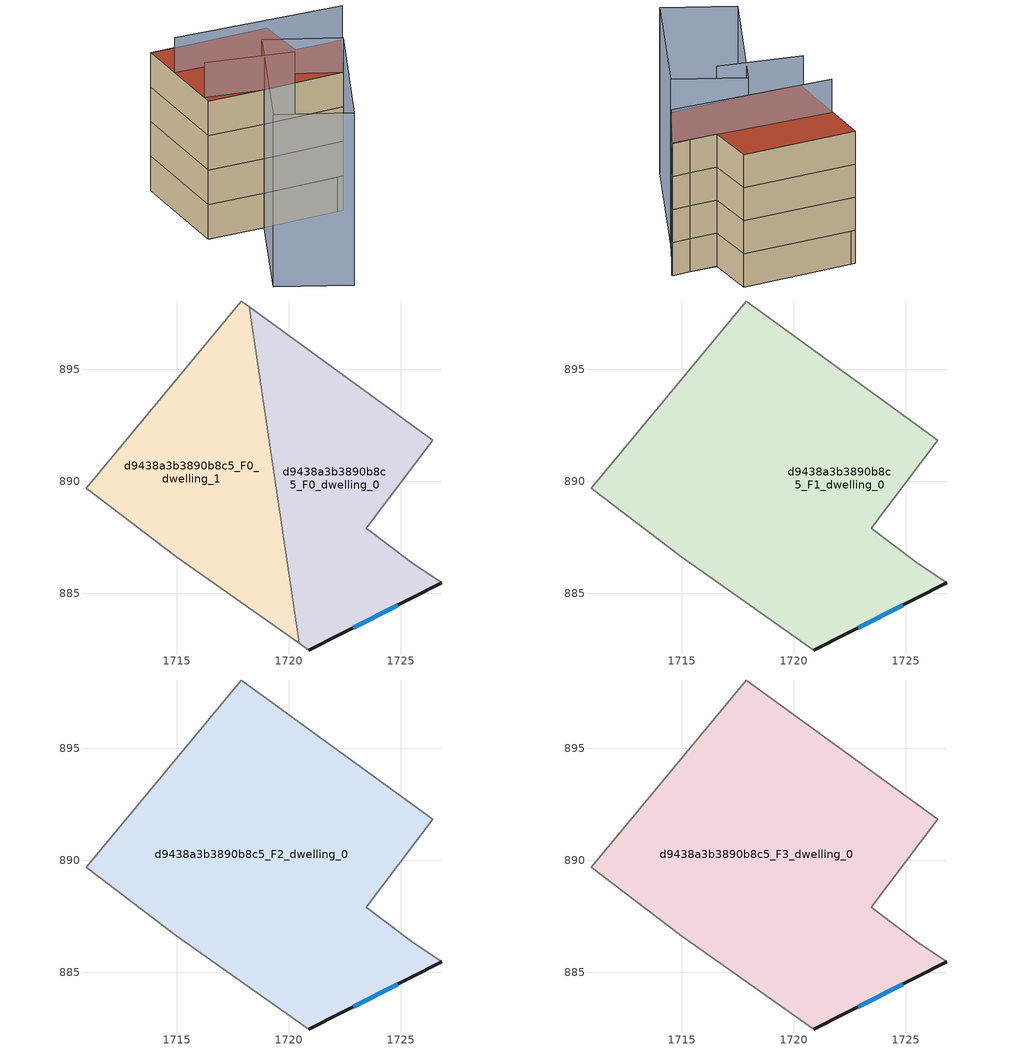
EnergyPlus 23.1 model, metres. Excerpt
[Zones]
d9438a3b3890b8c5_F0_dwelling_0
 floor ground (EU_floor_Construction): 1726.42,891.83 1723.45,887.91 1725.46,886.38 1726.84,885.47 1720.89,882.46 1720.47,882.75 1718.22,897.8 z0
 wall outside (EU_wall_Construction): 1720.89,882.46 1726.84,885.47 z0:3
 wall adiabatic (EU_wall_Construction): 1720.47,882.75 1720.89,882.46 / 1726.84,885.47 1725.46,886.38 1723.45,887.91 1726.42,891.83 1718.22,897.8 z0:3
 wall to d9438a3b3890b8c5_F0_dwelling_1 (EU_wall_Construction): 1718.22,897.8 1720.47,882.75 z0:3
 window (EU_Window_Construction): 1722.87,883.46 1724.86,884.46 z1:2
d9438a3b3890b8c5_F0_dwelling_1
 floor ground (EU_floor_Construction): 1718.22,897.8 1720.47,882.75 1714.97,886.62 1710.94,889.69 1717.87,898.06 z0
 wall adiabatic (EU_wall_Construction): 1718.22,897.8 1717.87,898.06 1710.94,889.69 1714.97,886.62 1720.47,882.75 z0:3
d9438a3b3890b8c5_F1_dwelling_0
 floor to d9438a3b3890b8c5_F0_dwelling_0 (EU_floor_Construction): 1726.42,891.83 1723.45,887.91 1725.46,886.38 1726.84,885.47 1720.89,882.46 1720.47,882.75 1718.22,897.8 z3
 floor to d9438a3b3890b8c5_F0_dwelling_1 (EU_floor_Construction): 1718.22,897.8 1720.47,882.75 1714.97,886.62 1710.94,889.69 1717.87,898.06 z3
 wall outside (EU_wall_Construction): 1720.89,882.46 1726.84,885.47 z3:6
 wall adiabatic (EU_wall_Construction): 1726.84,885.47 1725.46,886.38 1723.45,887.91 1726.42,891.83 1717.87,898.06 1710.94,889.69 1714.97,886.62 1720.89,882.46 z3:6
 window (EU_Window_Construction): 1722.87,883.46 1724.86,884.46 z4:5
d9438a3b3890b8c5_F2_dwelling_0
 floor to d9438a3b3890b8c5_F1_dwelling_0 (EU_floor_Construction): 1726.42,891.83 1723.45,887.91 1725.46,886.38 1726.84,885.47 1720.89,882.46 1714.97,886.62 1710.94,889.69 1717.87,898.06 z6
 wall outside (EU_wall_Construction): 1720.89,882.46 1726.84,885.47 z6:9
 wall adiabatic (EU_wall_Construction): 1726.84,885.47 1725.46,886.38 1723.45,887.91 1726.42,891.83 1717.87,898.06 1710.94,889.69 1714.97,886.62 1720.89,882.46 z6:9
 window (EU_Window_Construction): 1722.87,883.46 1724.86,884.46 z7:8
d9438a3b3890b8c5_F3_dwelling_0
 floor to d9438a3b3890b8c5_F2_dwelling_0 (EU_floor_Construction): 1726.42,891.83 1723.45,887.91 1725.46,886.38 1726.84,885.47 1720.89,882.46 1714.97,886.62 1710.94,889.69 1717.87,898.06 z9
 wall outside (EU_wall_Construction): 1720.89,882.46 1726.84,885.47 z9:12
 wall adiabatic (EU_wall_Construction): 1726.84,885.47 1725.46,886.38 1723.45,887.91 1726.42,891.83 1717.87,898.06 1710.94,889.69 1714.97,886.62 1720.89,882.46 z9:12
 window (EU_Window_Construction): 1722.87,883.46 1724.86,884.46 z10:11
 roof outside (EU_roof_Construction): 1726.84,885.47 1725.46,886.38 1723.45,887.91 1726.42,891.83 1717.87,898.06 1710.94,889.69 1714.97,886.62 1720.89,882.46 z12
shading: 1711.57,890.28 1716.72,884.75 / 1726.7,885.29 1715.11,894.62 / 1720.89,882.46 1707.54,875.14 / 1707.54,875.14 1704.42,880.83 / 1704.42,880.83 1717.76,888.16 / 1717.76,888.16 1720.89,882.46 z0:15
[Building]
EU S2 Campaign: North Axis=0; Terrain=City; Solar Distribution=FullExterior
[Site:Location]
Bologna: Latitude=44.5; Longitude=11.25; Time Zone=1; Elevation=37
[SizingPeriod:WeatherFileDays]
AnnualSizingPeriod: Begin Month=1; Begin Day of Month=1; End Month=12; End Day of Month=31; Day of Week for Start Day=Monday; Use Weather File Daylight Saving Period=No; Use Weather File Rain and Snow Indicators=No
[MATERIAL]
EU_InternalMass_Material: Roughness=MediumRough; Thickness=0.1; Conductivity=1; Density=1800; Specific Heat=900; Thermal Absorptance=0.9; Solar Absorptance=0.7; Visible Absorptance=0.7
[MATERIAL:NOMASS] Roughness=MediumRough; Thermal Absorptance=0.9; Solar Absorptance=0.7; Visible Absorptance=0.7
Name | Thermal Resistance
EU_wall_NoMass | 0.937881
EU_roof_NoMass | 0.548572
EU_floor_NoMass | 0.71348
[WINDOWMATERIAL:SIMPLEGLAZINGSYSTEM]
EU_Window_SimpleGlazing: UFactor=4.25633; Solar Heat Gain Coefficient=0.85; Visible Transmittance=0.85
[CONSTRUCTION]
EU_wall_Construction: EU_wall_NoMass
EU_roof_Construction: EU_roof_NoMass
EU_floor_Construction: EU_floor_NoMass
EU_InternalMass_Construction: EU_InternalMass_Material
EU_Window_Construction: EU_Window_SimpleGlazing
[ZONE] Type=1; Multiplier=1; Ceiling Height=autocalculate; Floor Area=autocalculate; Part of Total Floor Area=Yes
Name | Volume
d9438a3b3890b8c5_F0_dwelling_0 | 200.73
d9438a3b3890b8c5_F1_dwelling_0 | 401.461
d9438a3b3890b8c5_F2_dwelling_0; d9438a3b3890b8c5_F3_dwelling_0 | 401.463
d9438a3b3890b8c5_F0_dwelling_1 | 200.732
[INTERNALMASS] Construction=EU_InternalMass_Construction
Name | Zone or ZoneList | Surface Area
d9438a3b3890b8c5_F0_dwelling_0_EU_InternalMass | d9438a3b3890b8c5_F0_dwelling_0 | 66.9103
d9438a3b3890b8c5_F0_dwelling_1_EU_InternalMass | d9438a3b3890b8c5_F0_dwelling_1 | 66.9107
d9438a3b3890b8c5_F1_dwelling_0_EU_InternalMass | d9438a3b3890b8c5_F1_dwelling_0 | 133.821
d9438a3b3890b8c5_F2_dwelling_0_EU_InternalMass | d9438a3b3890b8c5_F2_dwelling_0 | 133.821
d9438a3b3890b8c5_F3_dwelling_0_EU_InternalMass | d9438a3b3890b8c5_F3_dwelling_0 | 133.821
[OTHEREQUIPMENT] Fuel Type=Electricity; Design Level Calculation Method=Watts/Area; Power per Zone Floor Area=1; Fraction Latent=0; Fraction Radiant=0; Fraction Lost=0; Carbon Dioxide Generation Rate=0; EndUse Subcategory=EU_Step8_InternalGains
Name | Zone or ZoneList or Space or SpaceList | Schedule
EU_Step8_InternalGain_d9438a3b3890b8c5_F0_dwelling_0_f000 | d9438a3b3890b8c5_F0_dwelling_0 | EU_Step8_GainSchedule_d9438a3b3890b8c5_F0_dwelling_0_f000
EU_Step8_InternalGain_d9438a3b3890b8c5_F0_dwelling_1_f000 | d9438a3b3890b8c5_F0_dwelling_1 | EU_Step8_GainSchedule_d9438a3b3890b8c5_F0_dwelling_1_f000
EU_Step8_InternalGain_d9438a3b3890b8c5_F1_dwelling_0_f000 | d9438a3b3890b8c5_F1_dwelling_0 | EU_Step8_GainSchedule_d9438a3b3890b8c5_F1_dwelling_0_f000
EU_Step8_InternalGain_d9438a3b3890b8c5_F2_dwelling_0_f000 | d9438a3b3890b8c5_F2_dwelling_0 | EU_Step8_GainSchedule_d9438a3b3890b8c5_F2_dwelling_0_f000
EU_Step8_InternalGain_d9438a3b3890b8c5_F3_dwelling_0_f000 | d9438a3b3890b8c5_F3_dwelling_0 | EU_Step8_GainSchedule_d9438a3b3890b8c5_F3_dwelling_0_f000
[ZONEVENTILATION:DESIGNFLOWRATE] Schedule=EU_AlwaysOn; Design Flow Rate Calculation Method=AirChanges/Hour; Air Changes per Hour=0.687892; Ventilation Type=Natural; Fan Pressure Rise=0; Fan Total Efficiency=1; Constant Term Coefficient=1; Temperature Term Coefficient=0; Velocity Term Coefficient=0; Velocity Squared Term Coefficient=0; Minimum Indoor Temperature=-100; Maximum Indoor Temperature=100; Delta Temperature=-100; Minimum Outdoor Temperature=-100; Maximum Outdoor Temperature=100; Maximum Wind Speed=40
Name | Zone or ZoneList or Space or SpaceList
EU_ConstantAir_d9438a3b3890b8c5_F0_dwelling_0 | d9438a3b3890b8c5_F0_dwelling_0
EU_ConstantAir_d9438a3b3890b8c5_F0_dwelling_1 | d9438a3b3890b8c5_F0_dwelling_1
EU_ConstantAir_d9438a3b3890b8c5_F1_dwelling_0 | d9438a3b3890b8c5_F1_dwelling_0
EU_ConstantAir_d9438a3b3890b8c5_F2_dwelling_0 | d9438a3b3890b8c5_F2_dwelling_0
EU_ConstantAir_d9438a3b3890b8c5_F3_dwelling_0 | d9438a3b3890b8c5_F3_dwelling_0
[HVACTEMPLATE:THERMOSTAT] Constant Heating Setpoint=20; Constant Cooling Setpoint=50
EU_HeatOnly_d9438a3b3890b8c5_F0_dwelling_0; EU_HeatOnly_d9438a3b3890b8c5_F0_dwelling_1; EU_HeatOnly_d9438a3b3890b8c5_F1_dwelling_0; EU_HeatOnly_d9438a3b3890b8c5_F2_dwelling_0; EU_HeatOnly_d9438a3b3890b8c5_F3_dwelling_0
[HVACTEMPLATE:ZONE:IDEALLOADSAIRSYSTEM] System Availability Schedule=EU_AlwaysOn; Maximum Heating Supply Air Temperature=50; Minimum Cooling Supply Air Temperature=13; Maximum Heating Supply Air Humidity Ratio=0.0156; Minimum Cooling Supply Air Humidity Ratio=0.0077; Heating Limit=NoLimit; Cooling Limit=NoLimit; Heating Availability Schedule=EU_AlwaysOn; Cooling Availability Schedule=EU_CoolingOff; Dehumidification Control Type=ConstantSensibleHeatRatio; Cooling Sensible Heat Ratio=0.7; Dehumidification Setpoint=60; Humidification Control Type=None; Humidification Setpoint=30; Outdoor Air Method=None; Outdoor Air Flow Rate per Person=0.00944; Outdoor Air Flow Rate per Zone Floor Area=0; Outdoor Air Flow Rate per Zone=0; Demand Controlled Ventilation Type=None; Outdoor Air Economizer Type=NoEconomizer; Heat Recovery Type=None; Sensible Heat Recovery Effectiveness=0.7; Latent Heat Recovery Effectiveness=0.65
Name | Template Thermostat
d9438a3b3890b8c5_F0_dwelling_0 | EU_HeatOnly_d9438a3b3890b8c5_F0_dwelling_0
d9438a3b3890b8c5_F0_dwelling_1 | EU_HeatOnly_d9438a3b3890b8c5_F0_dwelling_1
d9438a3b3890b8c5_F1_dwelling_0 | EU_HeatOnly_d9438a3b3890b8c5_F1_dwelling_0
d9438a3b3890b8c5_F2_dwelling_0 | EU_HeatOnly_d9438a3b3890b8c5_F2_dwelling_0
d9438a3b3890b8c5_F3_dwelling_0 | EU_HeatOnly_d9438a3b3890b8c5_F3_dwelling_0
[SIZING:ZONE] Zone Cooling Design Supply Air Temperature Input Method=SupplyAirTemperature; Zone Cooling Design Supply Air Temperature=13; Zone Heating Design Supply Air Temperature Input Method=SupplyAirTemperature; Zone Heating Design Supply Air Temperature=50; Zone Cooling Design Supply Air Humidity Ratio=0.008; Zone Heating Design Supply Air Humidity Ratio=0.008; Cooling Design Air Flow Method=DesignDay; Cooling Design Air Flow Rate=0; Cooling Minimum Air Flow per Zone Floor Area=0.000762; Cooling Minimum Air Flow=0; Cooling Minimum Air Flow Fraction=0.2; Heating Design Air Flow Method=DesignDay; Heating Design Air Flow Rate=0; Heating Maximum Air Flow per Zone Floor Area=0.002032; Heating Maximum Air Flow=0.141576; Heating Maximum Air Flow Fraction=0.3; Account for Dedicated Outdoor Air System=No; Dedicated Outdoor Air System Control Strategy=NeutralSupplyAir; Dedicated Outdoor Air Low Setpoint Temperature for Design=autosize; Dedicated Outdoor Air High Setpoint Temperature for Design=autosize; Zone Load Sizing Method=Sensible Load Only No Latent Load; Zone Latent Cooling Design Supply Air Humidity Ratio Input Method=HumidityRatioDifference; Zone Cooling Design Supply Air Humidity Ratio Difference=0.005; Zone Latent Heating Design Supply Air Humidity Ratio Input Method=HumidityRatioDifference; Zone Humidification Design Supply Air Humidity Ratio Difference=0.005
d9438a3b3890b8c5_F0_dwelling_0; d9438a3b3890b8c5_F0_dwelling_1; d9438a3b3890b8c5_F1_dwelling_0; d9438a3b3890b8c5_F2_dwelling_0; d9438a3b3890b8c5_F3_dwelling_0
[SCHEDULE:CONSTANT]
Name | Hourly Value
EU_AlwaysOn | 1
EU_CoolingOff | 0
[SCHEDULE:FILE] Column Number=1; Rows to Skip at Top=0; Number of Hours of Data=8760; Column Separator=Comma; Interpolate to Timestep=No; Minutes per Item=60; Adjust Schedule for Daylight Savings=Yes
Name | File
EU_Step8_GainSchedule_d9438a3b3890b8c5_F0_dwelling_0_f000 | ../../schedules/d9438a3b3890b8c5/d9438a3b3890b8c5_F0_dwelling_0_f000_gain.csv
EU_Step8_GainSchedule_d9438a3b3890b8c5_F0_dwelling_1_f000 | ../../schedules/d9438a3b3890b8c5/d9438a3b3890b8c5_F0_dwelling_1_f000_gain.csv
EU_Step8_GainSchedule_d9438a3b3890b8c5_F1_dwelling_0_f000 | ../../schedules/d9438a3b3890b8c5/d9438a3b3890b8c5_F1_dwelling_0_f000_gain.csv
EU_Step8_GainSchedule_d9438a3b3890b8c5_F2_dwelling_0_f000 | ../../schedules/d9438a3b3890b8c5/d9438a3b3890b8c5_F2_dwelling_0_f000_gain.csv
EU_Step8_GainSchedule_d9438a3b3890b8c5_F3_dwelling_0_f000 | ../../schedules/d9438a3b3890b8c5/d9438a3b3890b8c5_F3_dwelling_0_f000_gain.csv
